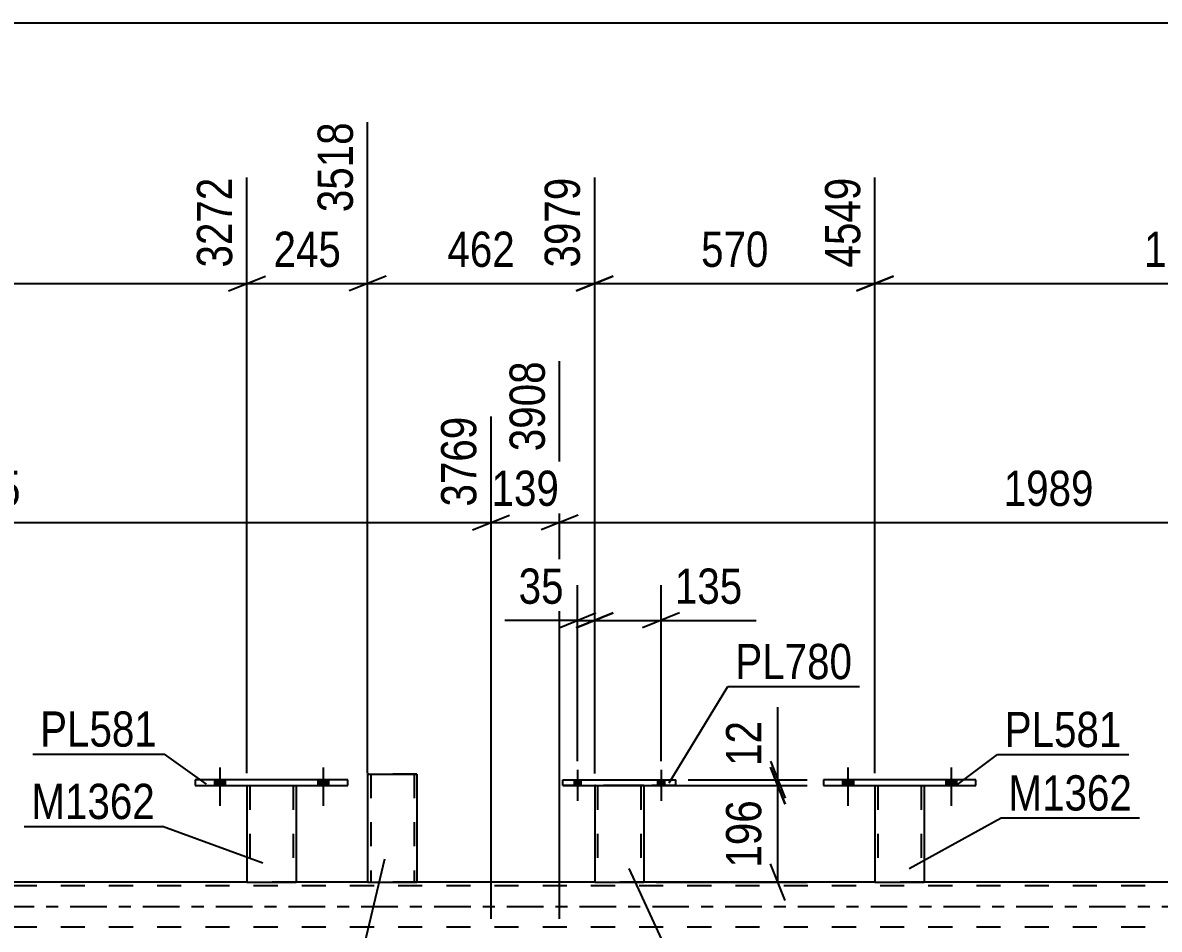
# Model space of a CAD drawing. Header units: millimetres. Extents: x 0 to 841, y 0 to 594.
# Drawn here: x 157.1 to 249.5, y 437.8 to 511.6 of the extents above; entities that cross this region are included whole.
import ezdxf

# ---------------------------------------------------------------- set-up
doc = ezdxf.new("R2010")
doc.units = ezdxf.units.MM
doc.linetypes.add('DXK_LINE_DOT2', pattern=[3.9198, 1.9599, -1.9599])
doc.linetypes.add('DXK_LINE_DOT3', pattern=[5.9187, 2.979, -0.9799, 0.9799, -0.9799])
doc.styles.add('Arial Narrow', font='ARIALN.TTF', dxfattribs={"height": 0.2})

# ---------------------------------------------------------------- blocks, each defined once
blk = doc.blocks.new('Bolt-318889357-3417 - 3336')
at = {"linetype": 'Continuous'}
for points in [[(172.683, 449.525), (173.563, 449.525), (173.563, 450.005), (172.683, 450.005)], [(181.083, 449.525), (181.963, 449.525), (181.963, 450.005), (181.083, 450.005)]]:
    blk.add_hatch(color=1, dxfattribs=at).paths.add_polyline_path(points)
at = {"color": 1, "linetype": 'Continuous'}
for p, q in [((173.123, 451.005), (173.123, 447.885)), ((181.523, 451.005), (181.523, 447.885)), ((172.683, 450.005), (172.683, 449.525)), ((173.563, 450.005), (173.563, 449.525)), ((181.083, 450.005), (181.083, 449.525)), ((181.963, 450.005), (181.963, 449.525))]:
    blk.add_line(p, q, dxfattribs=at)
blk = doc.blocks.new('Part-318889357-3494 - 3336')
at = {"color": 2, "linetype": 'Continuous'}
for p, q in [((222.204, 450.005), (222.204, 449.525)), ((234.604, 450.005), (222.204, 450.005)), ((222.204, 449.525), (234.604, 449.525)), ((234.604, 449.525), (234.604, 450.005))]:
    blk.add_line(p, q, dxfattribs=at)
blk = doc.blocks.new('Bolt-318889357-3455 - 3336')
at = {"linetype": 'Continuous'}
for points in [[(223.764, 449.525), (224.644, 449.525), (224.644, 450.005), (223.764, 450.005)], [(232.164, 449.525), (233.044, 449.525), (233.044, 450.005), (232.164, 450.005)]]:
    blk.add_hatch(color=1, dxfattribs=at).paths.add_polyline_path(points)
at = {"color": 1, "linetype": 'Continuous'}
for p, q in [((224.204, 451.005), (224.204, 447.885)), ((232.604, 451.005), (232.604, 447.885)), ((223.764, 450.005), (223.764, 449.525)), ((224.644, 450.005), (224.644, 449.525)), ((232.164, 450.005), (232.164, 449.525)), ((233.044, 450.005), (233.044, 449.525))]:
    blk.add_line(p, q, dxfattribs=at)
blk = doc.blocks.new('Bolt-318889357-3406 - 3336')
at = {"linetype": 'Continuous'}
for points in [[(172.683, 449.525), (173.563, 449.525), (173.563, 450.005), (172.683, 450.005)], [(181.083, 449.525), (181.963, 449.525), (181.963, 450.005), (181.083, 450.005)]]:
    blk.add_hatch(color=1, dxfattribs=at).paths.add_polyline_path(points)
at = {"color": 1, "linetype": 'Continuous'}
for p, q in [((173.123, 451.005), (173.123, 447.885)), ((181.523, 451.005), (181.523, 447.885)), ((172.683, 450.005), (172.683, 449.525)), ((173.563, 450.005), (173.563, 449.525)), ((181.083, 450.005), (181.083, 449.525)), ((181.963, 450.005), (181.963, 449.525))]:
    blk.add_line(p, q, dxfattribs=at)
blk = doc.blocks.new('Bolt-318889357-3407 - 3336')
at = {"linetype": 'Continuous'}
for points in [[(223.764, 449.525), (224.644, 449.525), (224.644, 450.005), (223.764, 450.005)], [(232.164, 449.525), (233.044, 449.525), (233.044, 450.005), (232.164, 450.005)]]:
    blk.add_hatch(color=1, dxfattribs=at).paths.add_polyline_path(points)
at = {"color": 1, "linetype": 'Continuous'}
for p, q in [((224.204, 451.005), (224.204, 447.885)), ((232.604, 451.005), (232.604, 447.885)), ((223.764, 450.005), (223.764, 449.525)), ((224.644, 450.005), (224.644, 449.525)), ((232.164, 450.005), (232.164, 449.525)), ((233.044, 450.005), (233.044, 449.525))]:
    blk.add_line(p, q, dxfattribs=at)
blk = doc.blocks.new('Part-318889357-3484 - 3336')
at = {"color": 2, "linetype": 'Continuous'}
for p, q in [((171.123, 450.005), (171.123, 449.525)), ((183.523, 450.005), (171.123, 450.005)), ((171.123, 449.525), (183.523, 449.525)), ((183.523, 449.525), (183.523, 450.005))]:
    blk.add_line(p, q, dxfattribs=at)
blk = doc.blocks.new('Part-318889357-3489 - 3336')
at = {"color": 7, "linetype": 'DXK_LINE_DOT2'}
for p, q in [((175.323, 449.528), (179.323, 449.528)), ((175.323, 449.525), (175.323, 449.528)), ((175.323, 449.528), (175.323, 449.525)), ((175.563, 449.528), (175.563, 441.685)), ((179.083, 449.528), (179.083, 441.685)), ((179.323, 449.528), (179.323, 449.525)), ((179.323, 449.525), (179.323, 449.528)), ((179.027, 441.685), (179.065, 441.685)), ((179.027, 441.685), (179.065, 441.685)), ((179.065, 441.685), (179.083, 441.685)), ((179.065, 441.685), (179.083, 441.685))]:
    blk.add_line(p, q, dxfattribs=at)
at = {"color": 2, "linetype": 'Continuous'}
for p, q in [((175.323, 449.525), (175.323, 441.685)), ((179.323, 449.525), (179.323, 441.685)), ((175.323, 441.685), (179.323, 441.685))]:
    blk.add_line(p, q, dxfattribs=at)
blk = doc.blocks.new('Part-318889357-3499 - 3336')
at = {"color": 7, "linetype": 'DXK_LINE_DOT2'}
for p, q in [((226.404, 449.528), (230.404, 449.528)), ((226.404, 449.525), (226.404, 449.528)), ((226.404, 449.528), (226.404, 449.525)), ((226.644, 449.528), (226.644, 441.685)), ((230.164, 449.528), (230.164, 441.685)), ((230.404, 449.528), (230.404, 449.525)), ((230.404, 449.525), (230.404, 449.528)), ((230.107, 441.685), (230.145, 441.685)), ((230.107, 441.685), (230.145, 441.685)), ((230.145, 441.685), (230.164, 441.685)), ((230.145, 441.685), (230.164, 441.685))]:
    blk.add_line(p, q, dxfattribs=at)
at = {"color": 2, "linetype": 'Continuous'}
for p, q in [((226.404, 449.525), (226.404, 441.685)), ((230.404, 449.525), (230.404, 441.685)), ((226.404, 441.685), (230.404, 441.685))]:
    blk.add_line(p, q, dxfattribs=at)
blk = doc.blocks.new('Part-318889357-3872 - 3336')
at = {"color": 2, "linetype": 'Continuous'}
for p, q in [((203.606, 449.525), (203.606, 441.679)), ((207.606, 449.525), (207.606, 441.679)), ((203.606, 441.679), (207.606, 441.679))]:
    blk.add_line(p, q, dxfattribs=at)
at = {"color": 7, "linetype": 'DXK_LINE_DOT2'}
for p, q in [((207.606, 449.525), (203.606, 449.525)), ((203.606, 449.525), (203.606, 449.525)), ((203.606, 449.525), (207.606, 449.525)), ((203.606, 449.525), (203.606, 449.525)), ((203.846, 449.525), (203.846, 449.525)), ((203.846, 449.525), (203.846, 441.679)), ((207.366, 449.525), (207.366, 449.525)), ((207.366, 449.525), (207.366, 441.679)), ((207.606, 449.525), (207.606, 449.525)), ((207.606, 449.525), (207.606, 449.525)), ((207.606, 441.679), (203.606, 441.679)), ((207.348, 441.679), (207.309, 441.679))]:
    blk.add_line(p, q, dxfattribs=at)
blk = doc.blocks.new('Part-318889357-3846 - 3336')
at = {"color": 7, "linetype": 'DXK_LINE_DOT2'}
for p, q in [((765.794, 441.365), (101.762, 441.365)), ((179.323, 441.685), (175.323, 441.685)), ((189.153, 441.685), (185.153, 441.685)), ((207.606, 441.685), (203.606, 441.685)), ((230.404, 441.685), (226.404, 441.685)), ((765.794, 438.005), (101.762, 438.005))]:
    blk.add_line(p, q, dxfattribs=at)
at = {"color": 2, "linetype": 'Continuous'}
for p, q in [((175.323, 441.685), (128.243, 441.685)), ((185.153, 441.685), (179.323, 441.685)), ((203.606, 441.685), (189.153, 441.685)), ((226.404, 441.685), (207.606, 441.685)), ((277.484, 441.685), (230.404, 441.685))]:
    blk.add_line(p, q, dxfattribs=at)
at = {"color": 7, "linetype": 'DXK_LINE_DOT3'}
blk.add_line((101.762, 439.685), (765.794, 439.685), dxfattribs=at)
blk = doc.blocks.new('Part-318889357-3877 - 3336')
at = {"color": 2, "linetype": 'Continuous'}
for p, q in [((201.006, 449.525), (201.006, 450.005)), ((201.006, 450.005), (210.206, 450.005)), ((201.006, 449.525), (201.006, 449.525)), ((201.006, 449.525), (210.206, 449.525)), ((210.206, 449.525), (210.206, 450.005)), ((210.206, 449.525), (210.206, 449.525))]:
    blk.add_line(p, q, dxfattribs=at)
at = {"color": 7, "linetype": 'DXK_LINE_DOT2'}
for p, q in [((201.006, 450.005), (201.006, 450.005)), ((201.006, 450.005), (210.206, 450.005)), ((210.206, 449.525), (201.006, 449.525)), ((210.206, 450.005), (210.206, 450.005))]:
    blk.add_line(p, q, dxfattribs=at)
blk = doc.blocks.new('Part-318889357-3882 - 3336')
at = {"color": 2, "linetype": 'Continuous'}
for p, q in [((185.153, 450.471), (185.153, 450.471)), ((185.153, 450.471), (189.153, 450.471)), ((185.153, 441.685), (185.153, 450.471)), ((189.153, 450.471), (189.153, 450.471)), ((189.153, 450.471), (189.153, 441.685)), ((185.153, 441.685), (189.153, 441.685))]:
    blk.add_line(p, q, dxfattribs=at)
at = {"color": 7, "linetype": 'DXK_LINE_DOT2'}
for p, q in [((189.153, 450.471), (185.153, 450.471)), ((185.393, 450.471), (185.393, 450.471)), ((185.393, 450.471), (185.393, 441.685)), ((188.913, 450.471), (188.913, 450.471)), ((188.913, 450.471), (188.913, 441.685)), ((189.153, 441.685), (185.153, 441.685)), ((188.895, 441.685), (188.857, 441.685))]:
    blk.add_line(p, q, dxfattribs=at)
blk = doc.blocks.new('Bolt-318889357-3883 - 3336')
at = {"linetype": 'Continuous'}
for points in [[(201.926, 449.525), (202.486, 449.525), (202.486, 450.005), (201.926, 450.005)], [(201.926, 449.525), (202.486, 449.525), (202.486, 450.005), (201.926, 450.005)], [(208.726, 449.525), (209.286, 449.525), (209.286, 450.005), (208.726, 450.005)], [(208.726, 449.525), (209.286, 449.525), (209.286, 450.005), (208.726, 450.005)]]:
    blk.add_hatch(color=1, dxfattribs=at).paths.add_polyline_path(points)
at = {"color": 1, "linetype": 'Continuous'}
for p, q in [((202.206, 450.805), (202.206, 448.285)), ((202.206, 450.805), (202.206, 448.285)), ((209.006, 450.805), (209.006, 448.285)), ((209.006, 450.805), (209.006, 448.285)), ((201.926, 450.005), (201.926, 449.525)), ((201.926, 450.005), (201.926, 449.525)), ((202.486, 450.005), (202.486, 449.525)), ((202.486, 450.005), (202.486, 449.525)), ((208.726, 450.005), (208.726, 449.525)), ((208.726, 450.005), (208.726, 449.525)), ((209.286, 450.005), (209.286, 449.525)), ((209.286, 450.005), (209.286, 449.525))]:
    blk.add_line(p, q, dxfattribs=at)
blk = doc.blocks.new('StraightDimension-318889357-5553 - 5170')
at = {"color": 7, "linetype": 'Continuous'}
blk.add_line((59.202, 511.567), (766.434, 511.567), dxfattribs=at)
blk = doc.blocks.new('StraightDimension-318889357-25426 - 3336')
at = {"color": 7, "linetype": 'Continuous'}
for p, q in [((200.753, 438.685), (200.753, 484.037)), ((280.312, 438.685), (280.312, 479.537)), ((202.253, 471.525), (199.253, 470.325)), ((278.812, 470.325), (281.812, 471.525)), ((200.753, 470.925), (280.312, 470.925))]:
    blk.add_line(p, q, dxfattribs=at)
at = {"color": 0}
blk.add_wipeout([(244.789, 471.675), (244.789, 475.875), (236.276, 475.875), (236.276, 471.675)], dxfattribs=at)
at = {"color": 3, "style": 'Arial Narrow'}
blk.add_text('1989', height=2.8633, dxfattribs=at).set_placement((236.876, 472.275))
at = {"color": 0, "linetype": 'Continuous'}
blk.add_wipeout([(279.712, 480.137), (275.512, 480.137), (275.512, 471.625), (279.712, 471.625)], dxfattribs=at)
at = {"color": 3, "linetype": 'Continuous', "style": 'Arial Narrow'}
blk.add_text('5897', height=2.8633, rotation=90.00021, dxfattribs=at).set_placement((279.112, 472.225))
blk = doc.blocks.new('StraightDimension-318889357-24968 - 3336')
at = {"color": 7, "linetype": 'Continuous'}
for p, q in [((203.606, 450.525), (203.606, 498.975)), ((226.404, 450.528), (226.404, 498.975)), ((205.106, 490.963), (202.106, 489.763)), ((224.904, 489.763), (227.904, 490.963)), ((203.606, 490.363), (226.404, 490.363))]:
    blk.add_line(p, q, dxfattribs=at)
at = {"color": 0}
blk.add_wipeout([(218.347, 491.113), (218.347, 495.313), (211.663, 495.313), (211.663, 491.113)], dxfattribs=at)
at = {"color": 3, "style": 'Arial Narrow'}
blk.add_text('570', height=2.8633, dxfattribs=at).set_placement((212.263, 491.713))
at = {"color": 0, "linetype": 'Continuous'}
blk.add_wipeout([(225.804, 499.575), (221.604, 499.575), (221.604, 491.063), (225.804, 491.063)], dxfattribs=at)
at = {"color": 3, "linetype": 'Continuous', "style": 'Arial Narrow'}
blk.add_text('4549', height=2.8633, rotation=90.00021, dxfattribs=at).set_placement((225.204, 491.663))
blk = doc.blocks.new('StraightDimension-318889357-24971 - 3336')
at = {"color": 7, "linetype": 'Continuous'}
for p, q in [((124.243, 450.528), (124.243, 498.975)), ((175.323, 450.528), (175.323, 498.975)), ((125.743, 490.963), (122.743, 489.763)), ((173.823, 489.763), (176.823, 490.963)), ((124.243, 490.363), (175.323, 490.363))]:
    blk.add_line(p, q, dxfattribs=at)
at = {"color": 0}
blk.add_wipeout([(154.039, 491.113), (154.039, 495.313), (145.527, 495.313), (145.527, 491.113)], dxfattribs=at)
at = {"color": 3, "style": 'Arial Narrow'}
blk.add_text('1277', height=2.8633, dxfattribs=at).set_placement((146.127, 491.713))
at = {"color": 0, "linetype": 'Continuous'}
blk.add_wipeout([(174.723, 499.575), (170.523, 499.575), (170.523, 491.063), (174.723, 491.063)], dxfattribs=at)
at = {"color": 3, "linetype": 'Continuous', "style": 'Arial Narrow'}
blk.add_text('3272', height=2.8633, rotation=90.00021, dxfattribs=at).set_placement((174.123, 491.663))
blk = doc.blocks.new('StraightDimension-318889357-25766 - 3336')
at = {"color": 7, "linetype": 'Continuous'}
for p, q in [((218.502, 450.005), (218.502, 455.911)), ((218.502, 450.005), (218.502, 455.911)), ((217.902, 451.505), (219.102, 448.505)), ((219.102, 448.025), (217.902, 451.025)), ((208.606, 449.525), (220.902, 449.525)), ((211.206, 450.005), (220.902, 450.005)), ((218.502, 449.525), (218.502, 450.005))]:
    blk.add_line(p, q, dxfattribs=at)
at = {"color": 0}
blk.add_wipeout([(217.752, 455.386), (213.552, 455.386), (213.552, 450.53), (217.752, 450.53)], dxfattribs=at)
at = {"color": 3, "style": 'Arial Narrow'}
blk.add_text('12', height=2.8633, rotation=90.00021, dxfattribs=at).set_placement((217.152, 451.13))
blk = doc.blocks.new('StraightDimension-318889357-24967 - 3336')
at = {"color": 7, "linetype": 'Continuous'}
for p, q in [((226.404, 450.528), (226.404, 498.975)), ((277.484, 450.528), (277.484, 498.975)), ((227.904, 490.963), (224.904, 489.763)), ((275.984, 489.763), (278.984, 490.963)), ((226.404, 490.363), (277.484, 490.363))]:
    blk.add_line(p, q, dxfattribs=at)
at = {"color": 0}
blk.add_wipeout([(256.2, 491.113), (256.2, 495.313), (247.688, 495.313), (247.688, 491.113)], dxfattribs=at)
at = {"color": 3, "style": 'Arial Narrow'}
blk.add_text('1277', height=2.8633, dxfattribs=at).set_placement((248.288, 491.713))
at = {"color": 0, "linetype": 'Continuous'}
blk.add_wipeout([(276.884, 499.575), (272.684, 499.575), (272.684, 491.063), (276.884, 491.063)], dxfattribs=at)
at = {"color": 3, "linetype": 'Continuous', "style": 'Arial Narrow'}
blk.add_text('5826', height=2.8633, rotation=90.00021, dxfattribs=at).set_placement((276.284, 491.663))
blk = doc.blocks.new('StraightDimension-318889357-24969 - 3336')
at = {"color": 7, "linetype": 'Continuous'}
for p, q in [((185.139, 450.525), (185.139, 503.475)), ((203.606, 450.525), (203.606, 498.975)), ((186.639, 490.963), (183.639, 489.763)), ((202.106, 489.763), (205.106, 490.963)), ((185.139, 490.363), (203.606, 490.363))]:
    blk.add_line(p, q, dxfattribs=at)
at = {"color": 0}
blk.add_wipeout([(197.715, 491.113), (197.715, 495.313), (191.03, 495.313), (191.03, 491.113)], dxfattribs=at)
at = {"color": 3, "style": 'Arial Narrow'}
blk.add_text('462', height=2.8633, dxfattribs=at).set_placement((191.63, 491.713))
at = {"color": 0, "linetype": 'Continuous'}
blk.add_wipeout([(203.006, 499.575), (198.806, 499.575), (198.806, 491.063), (203.006, 491.063)], dxfattribs=at)
at = {"color": 3, "linetype": 'Continuous', "style": 'Arial Narrow'}
blk.add_text('3979', height=2.8633, rotation=90.00021, dxfattribs=at).set_placement((202.406, 491.663))
blk = doc.blocks.new('StraightDimension-318889357-24970 - 3336')
at = {"color": 7, "linetype": 'Continuous'}
for p, q in [((185.139, 450.525), (185.139, 503.475)), ((175.323, 450.528), (175.323, 498.975)), ((173.823, 489.763), (176.823, 490.963)), ((186.639, 490.963), (183.639, 489.763)), ((175.323, 490.363), (185.139, 490.363))]:
    blk.add_line(p, q, dxfattribs=at)
at = {"color": 0}
blk.add_wipeout([(183.573, 491.113), (183.573, 495.313), (176.889, 495.313), (176.889, 491.113)], dxfattribs=at)
at = {"color": 3, "style": 'Arial Narrow'}
blk.add_text('245', height=2.8633, dxfattribs=at).set_placement((177.489, 491.713))
at = {"color": 0, "linetype": 'Continuous'}
blk.add_wipeout([(184.539, 504.075), (180.339, 504.075), (180.339, 495.563), (184.539, 495.563)], dxfattribs=at)
at = {"color": 3, "linetype": 'Continuous', "style": 'Arial Narrow'}
blk.add_text('3518', height=2.8633, rotation=90.00021, dxfattribs=at).set_placement((183.939, 496.163))
blk = doc.blocks.new('StraightDimension-318889357-25427 - 3336')
at = {"color": 7, "linetype": 'Continuous'}
for p, q in [((200.753, 438.685), (200.753, 484.037)), ((195.178, 438.685), (195.178, 479.537)), ((193.678, 470.325), (196.678, 471.525)), ((202.253, 471.525), (199.253, 470.325)), ((195.178, 470.925), (200.753, 470.925))]:
    blk.add_line(p, q, dxfattribs=at)
at = {"color": 0}
blk.add_wipeout([(201.308, 471.675), (201.308, 475.875), (194.623, 475.875), (194.623, 471.675)], dxfattribs=at)
at = {"color": 3, "style": 'Arial Narrow'}
blk.add_text('139', height=2.8633, dxfattribs=at).set_placement((195.223, 472.275))
at = {"color": 0, "linetype": 'Continuous'}
blk.add_wipeout([(200.153, 484.637), (195.953, 484.637), (195.953, 476.125), (200.153, 476.125)], dxfattribs=at)
at = {"color": 3, "linetype": 'Continuous', "style": 'Arial Narrow'}
blk.add_text('3908', height=2.8633, rotation=90.00021, dxfattribs=at).set_placement((199.553, 476.725))
blk = doc.blocks.new('StraightDimension-318889357-25428 - 3336')
at = {"color": 7, "linetype": 'Continuous'}
for p, q in [((111.362, 438.685), (111.362, 479.537)), ((195.178, 438.685), (195.178, 479.537)), ((112.862, 471.525), (109.862, 470.325)), ((193.678, 470.325), (196.678, 471.525)), ((111.362, 470.925), (195.178, 470.925))]:
    blk.add_line(p, q, dxfattribs=at)
at = {"color": 0}
blk.add_wipeout([(157.526, 471.675), (157.526, 475.875), (149.014, 475.875), (149.014, 471.675)], dxfattribs=at)
at = {"color": 3, "style": 'Arial Narrow'}
blk.add_text('2095', height=2.8633, dxfattribs=at).set_placement((149.614, 472.275))
at = {"color": 0, "linetype": 'Continuous'}
blk.add_wipeout([(194.578, 480.137), (190.378, 480.137), (190.378, 471.625), (194.578, 471.625)], dxfattribs=at)
at = {"color": 3, "linetype": 'Continuous', "style": 'Arial Narrow'}
blk.add_text('3769', height=2.8633, rotation=90.00021, dxfattribs=at).set_placement((193.978, 472.225))
blk = doc.blocks.new('StraightDimension-318889357-25741 - 3336')
at = {"color": 7, "linetype": 'Continuous'}
for p, q in [((203.606, 450.525), (203.606, 465.818)), ((209.006, 451.514), (209.006, 465.818)), ((202.106, 462.368), (205.106, 463.568)), ((210.506, 463.568), (207.506, 462.368)), ((203.606, 462.968), (209.006, 462.968)), ((209.006, 462.968), (216.74, 462.968)), ((209.006, 462.968), (216.74, 462.968))]:
    blk.add_line(p, q, dxfattribs=at)
at = {"color": 0}
blk.add_wipeout([(216.215, 463.718), (216.215, 467.918), (209.531, 467.918), (209.531, 463.718)], dxfattribs=at)
at = {"color": 3, "style": 'Arial Narrow'}
blk.add_text('135', height=2.8633, dxfattribs=at).set_placement((210.131, 464.318))
blk = doc.blocks.new('StraightDimension-318889357-25742 - 3336')
at = {"color": 7, "linetype": 'Continuous'}
for p, q in [((202.206, 451.514), (202.206, 465.818)), ((203.606, 450.525), (203.606, 465.818)), ((200.706, 462.368), (203.706, 463.568)), ((205.106, 463.568), (202.106, 462.368)), ((202.206, 462.968), (196.3, 462.968)), ((202.206, 462.968), (196.3, 462.968)), ((202.206, 462.968), (203.606, 462.968))]:
    blk.add_line(p, q, dxfattribs=at)
at = {"color": 0}
blk.add_wipeout([(201.681, 463.718), (201.681, 467.918), (196.825, 467.918), (196.825, 463.718)], dxfattribs=at)
at = {"color": 3, "style": 'Arial Narrow'}
blk.add_text('35', height=2.8633, dxfattribs=at).set_placement((197.425, 464.318))
blk = doc.blocks.new('StraightDimension-318889357-25767 - 3336')
at = {"color": 7, "linetype": 'Continuous'}
for p, q in [((217.902, 451.025), (219.102, 448.025)), ((208.606, 449.525), (220.902, 449.525)), ((218.502, 441.679), (218.502, 449.525)), ((219.102, 440.179), (217.902, 443.179)), ((208.606, 441.679), (220.902, 441.679))]:
    blk.add_line(p, q, dxfattribs=at)
at = {"color": 0}
blk.add_wipeout([(217.752, 448.944), (213.552, 448.944), (213.552, 442.26), (217.752, 442.26)], dxfattribs=at)
at = {"color": 3, "style": 'Arial Narrow'}
blk.add_text('196', height=2.8633, rotation=90.00021, dxfattribs=at).set_placement((217.152, 442.86))
blk = doc.blocks.new('Mark-318889357-3480 - 3336')
at = {"color": 30, "linetype": 'Continuous'}
for p in [(157.908, 452.096), (172.044, 449.645)]:
    blk.add_line(p, (168.612, 452.096), dxfattribs=at)
at = {"color": 0}
blk.add_wipeout([(168.012, 452.696), (168.012, 455.696), (158.508, 455.696), (158.508, 452.696)], dxfattribs=at)
blk.add_wipeout([(168.012, 452.696), (168.012, 455.696), (158.508, 455.696), (158.508, 452.696)], dxfattribs=at)
at = {"color": 3, "style": 'Arial Narrow'}
blk.add_text('PL581', height=2.8633, dxfattribs=at).set_placement((158.508, 452.696))
blk = doc.blocks.new('Mark-318889357-3485 - 3336')
at = {"color": 30, "linetype": 'Continuous'}
for p in [(157.197, 446.211), (176.616, 443.229)]:
    blk.add_line(p, (168.449, 446.211), dxfattribs=at)
at = {"color": 0}
blk.add_wipeout([(167.849, 446.811), (167.849, 449.811), (157.797, 449.811), (157.797, 446.811)], dxfattribs=at)
blk.add_wipeout([(167.849, 446.811), (167.849, 449.811), (157.797, 449.811), (157.797, 446.811)], dxfattribs=at)
at = {"color": 3, "style": 'Arial Narrow'}
blk.add_text('M1362', height=2.8633, dxfattribs=at).set_placement((157.797, 446.811))
blk = doc.blocks.new('Mark-318889357-3490 - 3336')
at = {"color": 30, "linetype": 'Continuous'}
for p, q in [((233.015, 449.525), (236.357, 452.064)), ((236.357, 452.064), (247.061, 452.064))]:
    blk.add_line(p, q, dxfattribs=at)
at = {"color": 0}
blk.add_wipeout([(246.461, 452.664), (246.461, 455.664), (236.957, 455.664), (236.957, 452.664)], dxfattribs=at)
blk.add_wipeout([(246.461, 452.664), (246.461, 455.664), (236.957, 455.664), (236.957, 452.664)], dxfattribs=at)
at = {"color": 3, "style": 'Arial Narrow'}
blk.add_text('PL581', height=2.8633, dxfattribs=at).set_placement((236.957, 452.664))
blk = doc.blocks.new('Mark-318889357-3495 - 3336')
at = {"color": 30, "linetype": 'Continuous'}
for p, q in [((229.178, 442.788), (236.664, 446.903)), ((236.664, 446.903), (247.915, 446.903))]:
    blk.add_line(p, q, dxfattribs=at)
at = {"color": 0}
blk.add_wipeout([(247.315, 447.503), (247.315, 450.503), (237.264, 450.503), (237.264, 447.503)], dxfattribs=at)
blk.add_wipeout([(247.315, 447.503), (247.315, 450.503), (237.264, 450.503), (237.264, 447.503)], dxfattribs=at)
at = {"color": 3, "style": 'Arial Narrow'}
blk.add_text('M1362', height=2.8633, dxfattribs=at).set_placement((237.264, 447.503))
blk = doc.blocks.new('Mark-318889357-3873 - 3336')
at = {"color": 30, "linetype": 'Continuous'}
for p, q in [((209.662, 449.747), (214.448, 457.587)), ((214.448, 457.587), (225.152, 457.587))]:
    blk.add_line(p, q, dxfattribs=at)
at = {"color": 0}
blk.add_wipeout([(224.552, 458.187), (224.552, 461.187), (215.048, 461.187), (215.048, 458.187)], dxfattribs=at)
blk.add_wipeout([(224.552, 458.187), (224.552, 461.187), (215.048, 461.187), (215.048, 458.187)], dxfattribs=at)
at = {"color": 3, "style": 'Arial Narrow'}
blk.add_text('PL780', height=2.8633, dxfattribs=at).set_placement((215.048, 458.187))
blk = doc.blocks.new('Mark-318889357-3868 - 3336')
at = {"color": 30, "linetype": 'Continuous'}
for p, q in [((206.38, 442.782), (211.961, 430.663)), ((211.961, 430.663), (223.213, 430.663))]:
    blk.add_line(p, q, dxfattribs=at)
at = {"color": 0}
blk.add_wipeout([(222.613, 431.263), (222.613, 434.263), (212.561, 434.263), (212.561, 431.263)], dxfattribs=at)
blk.add_wipeout([(222.613, 431.263), (222.613, 434.263), (212.561, 434.263), (212.561, 431.263)], dxfattribs=at)
at = {"color": 3, "style": 'Arial Narrow'}
blk.add_text('M1545', height=2.8633, dxfattribs=at).set_placement((212.561, 431.263))
blk = doc.blocks.new('Mark-318889357-3878 - 3336')
at = {"color": 30, "linetype": 'Continuous'}
for p in [(186.509, 443.559), (172.4, 431.441)]:
    blk.add_line(p, (183.652, 431.441), dxfattribs=at)
at = {"color": 0}
blk.add_wipeout([(183.052, 432.041), (183.052, 435.041), (173, 435.041), (173, 432.041)], dxfattribs=at)
blk.add_wipeout([(183.052, 432.041), (183.052, 435.041), (173, 435.041), (173, 432.041)], dxfattribs=at)
at = {"color": 3, "style": 'Arial Narrow'}
blk.add_text('M1535', height=2.8633, dxfattribs=at).set_placement((173, 432.041))

msp = doc.modelspace()

# ---------------------------------------------------------------- block references
for name in ['StraightDimension-318889357-5553 - 5170', 'Bolt-318889357-3417 - 3336', 'Bolt-318889357-3406 - 3336', 'Part-318889357-3882 - 3336', 'Bolt-318889357-3883 - 3336', 'Bolt-318889357-3455 - 3336', 'Bolt-318889357-3407 - 3336', 'Part-318889357-3484 - 3336', 'Part-318889357-3489 - 3336', 'Part-318889357-3877 - 3336', 'Part-318889357-3872 - 3336', 'Part-318889357-3494 - 3336', 'Part-318889357-3499 - 3336', 'Part-318889357-3846 - 3336']:
    msp.add_blockref(name, (0, 0))

# ---------------------------------------------------------------- next in the draw order: block references
for name in ['StraightDimension-318889357-24971 - 3336', 'StraightDimension-318889357-25426 - 3336']:
    msp.add_blockref(name, (0, 0))

# ---------------------------------------------------------------- next in the draw order: block references
msp.add_blockref('StraightDimension-318889357-24968 - 3336', (0, 0))

# ---------------------------------------------------------------- next in the draw order: block references
for name in ['StraightDimension-318889357-24969 - 3336', 'StraightDimension-318889357-24967 - 3336', 'StraightDimension-318889357-25766 - 3336']:
    msp.add_blockref(name, (0, 0))

# ---------------------------------------------------------------- next in the draw order: block references
for name in ['StraightDimension-318889357-24970 - 3336', 'StraightDimension-318889357-25427 - 3336', 'Mark-318889357-3490 - 3336']:
    msp.add_blockref(name, (0, 0))

# ---------------------------------------------------------------- next in the draw order: block references
for name in ['StraightDimension-318889357-25428 - 3336', 'StraightDimension-318889357-25741 - 3336', 'Mark-318889357-3495 - 3336']:
    msp.add_blockref(name, (0, 0))

# ---------------------------------------------------------------- next in the draw order: block references
for name in ['StraightDimension-318889357-25742 - 3336', 'Mark-318889357-3480 - 3336', 'StraightDimension-318889357-25767 - 3336']:
    msp.add_blockref(name, (0, 0))

# ---------------------------------------------------------------- next in the draw order: block references
for name in ['Mark-318889357-3873 - 3336', 'Mark-318889357-3485 - 3336', 'Mark-318889357-3868 - 3336']:
    msp.add_blockref(name, (0, 0))

# ---------------------------------------------------------------- next in the draw order: block references
msp.add_blockref('Mark-318889357-3878 - 3336', (0, 0))

doc.saveas('drawing.dxf')
